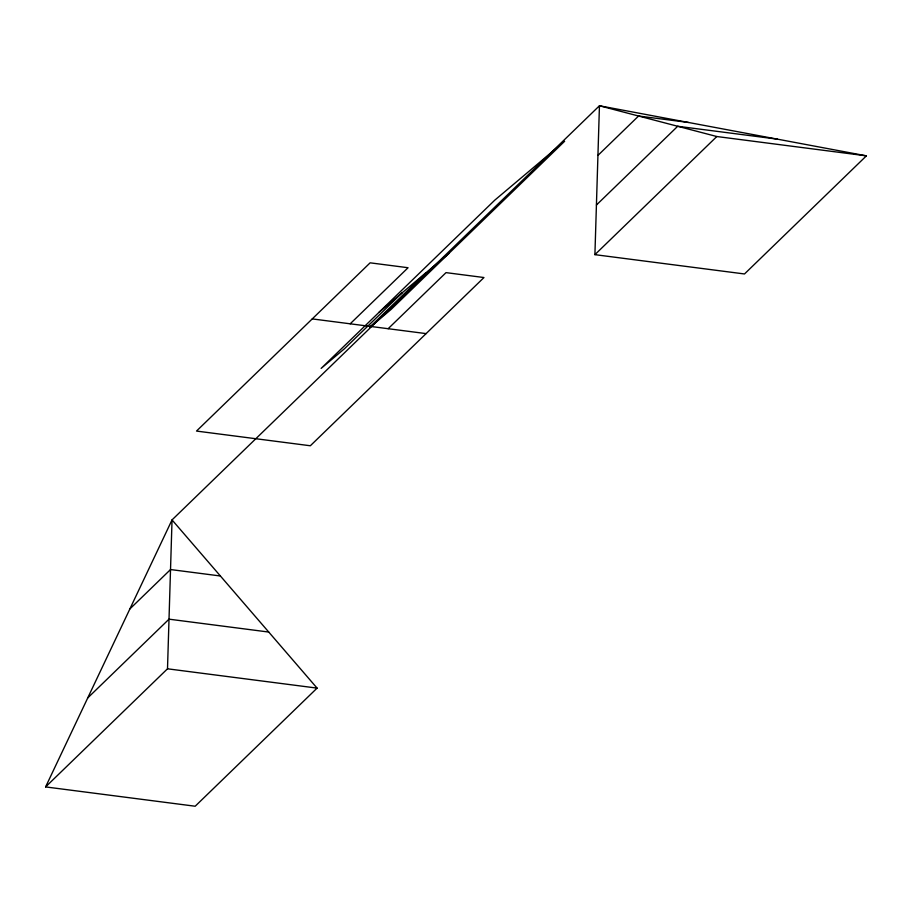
<?xml version="1.0" encoding="UTF-8"?>
<svg xmlns="http://www.w3.org/2000/svg" width="912" height="912" viewBox="0 0 912 912"><rect width="100%" height="100%" fill="white"/><g stroke="black" fill="none" stroke-linecap="round" stroke-linejoin="round"><path stroke-width="1.37" d="M45.6 786.919L172.037 519.908L317.091 688.115L195.179 806.231L45.6 786.919L167.5 668.804L172.037 519.908L599.446 105.769L866.4 155.849L744.5 273.965L594.909 254.653L599.446 105.769L716.821 136.526L866.4 155.849M350.197 323.806L408.074 267.729L370.124 262.827L196.502 431.068L310.342 445.763L483.976 277.533L446.025 272.631L388.147 328.708M402.306 292.684L344.428 348.76L321.138 368.391L494.771 200.161L564.642 141.257L391.02 309.499L369.839 327.351M369.759 327.157L425.596 273.053M129.892 608.92L170.521 569.544L220.385 575.985M597.941 155.393L638.571 116.018L688.435 122.459M87.746 697.919L169.016 619.168L268.732 632.05M596.425 205.018L677.696 126.278L777.412 139.148M594.909 254.653L716.821 136.526M379.016 312.314L448.886 253.422M312.246 318.904L426.098 333.61M167.5 668.804L317.091 688.115"/></g></svg>
